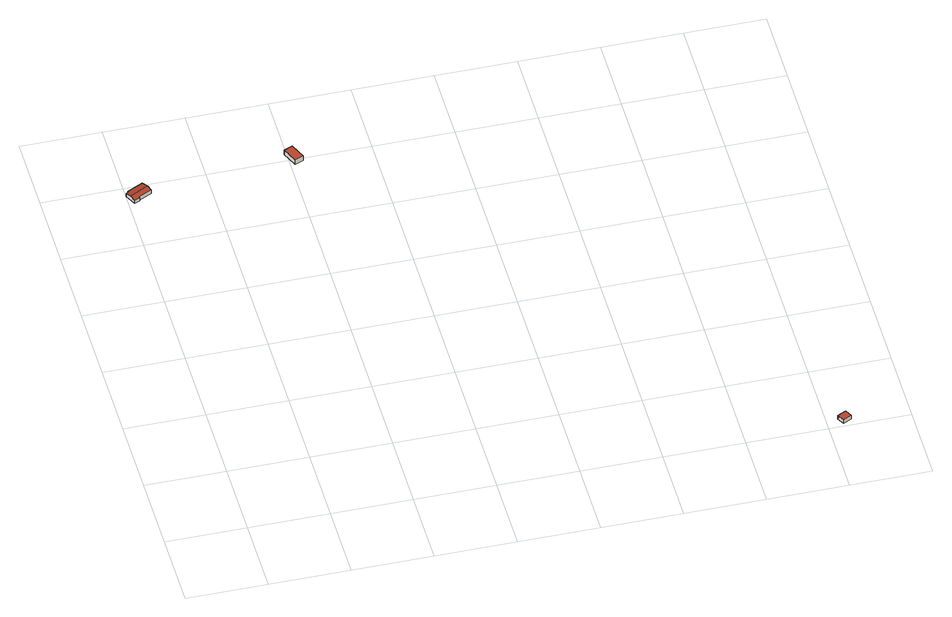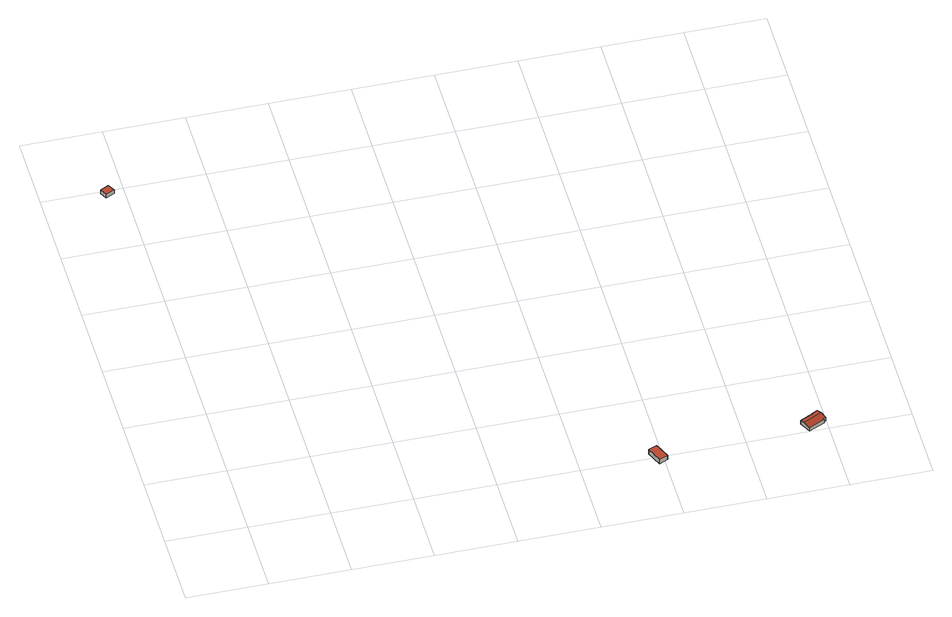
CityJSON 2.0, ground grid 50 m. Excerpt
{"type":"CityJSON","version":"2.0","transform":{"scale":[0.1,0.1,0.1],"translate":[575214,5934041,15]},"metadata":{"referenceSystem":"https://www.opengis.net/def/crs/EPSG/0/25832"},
"CityObjects":{
"building1":{"type":"Building","attributes":{"Grundfläche 2D":"104.911590","Grundhöhe NN":"15.307"},"geometry":[{"type":"Solid","lod":"3","boundaries":[[[[0,1,2,3,4,5]],[[6,7,8,1,0,9]],[[3,2,10,11]],[[4,3,11,12]],[[5,4,12,13]],[[9,0,5,13,14]],[[6,9,14,15]],[[7,6,15,16]],[[8,7,16,17]],[[10,2,1,8,17]],[[17,16,15,14,13,12,11,10]]]],"semantics":{"surfaces":[{"type":"RoofSurface"},{"type":"WallSurface"},{"type":"GroundSurface"}],"values":[[0,0,1,1,1,1,1,1,1,1,2]]}}]},
"building2":{"type":"Building","attributes":{"Grundfläche 2D":"60.902236","Grundhöhe NN":"16.643"},"geometry":[{"type":"Solid","lod":"3","boundaries":[[[[18,19,20,21]],[[22,23,21,20]],[[23,24,18,21]],[[24,25,19,18]],[[25,22,20,19]],[[25,24,23,22]]]],"semantics":{"surfaces":[{"type":"RoofSurface"},{"type":"WallSurface"},{"type":"GroundSurface"}],"values":[[0,1,1,1,1,2]]}}]},
"building3":{"type":"Building","attributes":{"Grundfläche 2D":"30.682969","Grundhöhe NN":"17.303"},"geometry":[{"type":"Solid","lod":"3","boundaries":[[[[26,27,28,29]],[[30,31,29,28]],[[31,32,26,29]],[[32,33,27,26]],[[33,30,28,27]],[[33,32,31,30]]]],"semantics":{"surfaces":[{"type":"RoofSurface"},{"type":"WallSurface"},{"type":"GroundSurface"}],"values":[[0,1,1,1,1,2]]}}]}
},
"vertices":[
[20,2892,39],[136,2949,39],[115,2992,28],[15,2944,28],[19,2937,30],[2,2929,30],[69,2874,28],[67,2879,30],[150,2919,30],[36,2858,28],[115,2992,3],[15,2944,3],[19,2937,3],[2,2929,3],[36,2858,3],[69,2874,3],[67,2879,3],[150,2919,3],
[1078,2967,51],[1036,3065,51],[983,3042,51],[1025,2945,51],[983,3042,16],[1025,2945,16],[1078,2967,16],[1036,3065,16],
[3565,47,51],[3588,2,51],[3642,30,51],[3619,75,51],[3642,30,23],[3619,75,23],[3565,47,23],[3588,2,23]
]}
